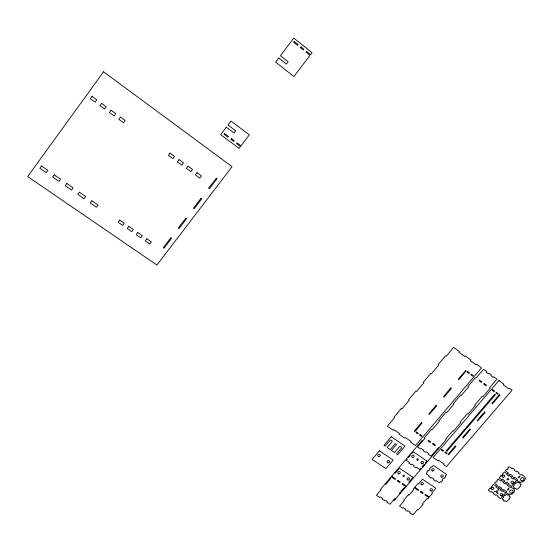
<?xml version="1.0" encoding="UTF-8"?>
<svg xmlns="http://www.w3.org/2000/svg" width="553" height="553" viewBox="0 0 553 553"><rect width="100%" height="100%" fill="white"/><g stroke="black" fill="none" stroke-linecap="round" stroke-linejoin="round"><path stroke-width="0.83" d="M422.167 440.361L380.519 489.377L381.141 489.785L376.427 495.336L379.717 497.486L380.222 496.891L382.579 498.433L382.068 499.027L384.418 500.562L384.929 499.967L387.273 501.502L386.761 502.096L390.024 504.232L394.731 498.723L395.347 499.131M394.019 500.686L446.174 439.656L445.566 439.234L452.824 430.732L453.432 431.16L460.725 422.637L460.11 422.209L467.423 413.644L468.038 414.079L475.373 405.487L474.764 405.052L482.133 396.432L482.741 396.867L490.138 388.213L489.529 387.777L496.953 379.088L493.732 376.738L493.2 377.367L490.891 375.674L491.423 375.045L489.108 373.351L488.575 373.98L486.253 372.287L486.792 371.657L483.55 369.286L476.112 378.038L475.497 377.588L468.087 386.312L468.702 386.754L461.32 395.443L460.704 395.001L453.349 403.655L453.965 404.098L446.637 412.718L446.022 412.282L438.723 420.874L439.338 421.31L432.066 429.868L431.444 429.439L424.199 437.976L424.815 438.398L417.591 446.893L420.868 449.133L421.386 448.524L423.722 450.121L423.204 450.73L425.54 452.326L426.059 451.718L428.395 453.315L427.877 453.923L431.119 456.142L438.329 447.702L438.937 448.124M385.247 483.82L385.87 484.228L390.605 478.656L389.983 478.241M400.068 493.608L399.453 493.207L404.181 487.67L404.796 488.078M394.731 472.649L395.354 473.064L399.466 468.225L413.029 477.315L408.916 482.126L409.531 482.534M408.135 456.882L408.75 457.296L410.305 455.472L409.683 455.057M422.907 466.884L422.298 466.469L423.847 464.658L424.455 465.073M406.586 458.707L407.202 459.121L406.172 460.338L409.448 462.55L408.93 463.158L411.273 464.734L411.791 464.133L414.128 465.709L413.616 466.317L415.953 467.893L416.464 467.292L419.72 469.483L420.75 468.28L421.358 468.688M411.238 453.225L411.854 453.647L413.409 451.822L426.944 461.029L425.395 462.84L426.004 463.255M446.402 450.882L447.018 451.096A1.168 1.023 -25.9 0 0 447.336 450.826L495.129 395.056A1.141 1.009 -31.1 0 0 495.37 394.635L494.776 394.289A1.182 1.044 -31.1 0 0 494.451 394.565L446.658 450.356A1.127 0.988 -25.9 0 0 446.423 450.764L446.402 450.882M494.458 491.437L495.135 491.334L494.458 491.437M498.149 489.882L498.827 489.792L498.149 489.882M497.375 493.428L498.053 493.366L497.375 493.428M514.484 490.718C514.007 494.797 508.366 495.944 506.168 492.225L506.686 491.638L503.866 489.695L503.354 490.283L501.142 488.762L501.654 488.168L499.559 486.723L499.041 487.311L496.822 485.783L497.341 485.195L494.472 483.218L495.751 481.76L496.331 482.161L497.403 480.937L496.815 480.536L498.094 479.071L500.956 481.055L501.474 480.467L503.693 482.002L503.175 482.589L505.269 484.041L505.788 483.453L508 484.981L507.481 485.569L510.295 487.518L510.813 486.93L513.737 488.956L514.484 490.718M525.35 478.359C524.866 482.444 519.212 483.619 517.02 479.852L517.539 479.264L514.725 477.301L514.207 477.896L512.002 476.354L512.52 475.767L510.426 474.301L509.907 474.896L507.689 473.354L508.207 472.76L505.345 470.762L506.631 469.297L507.212 469.704L508.29 468.474L507.702 468.066L508.988 466.594L511.843 468.598L512.368 468.004L514.58 469.552L514.062 470.147L516.149 471.612L516.675 471.018L518.88 472.566L518.361 473.161L521.168 475.124L521.686 474.536L524.603 476.575L525.35 478.359M103.549 71.793L27.65 176.552L156.9 265.032L232.08 166.667L103.549 71.793M41.447 165.955L39.83 168.188L46.224 172.605L47.848 170.372L41.447 165.955M91.998 96.388L90.326 98.69L95.109 102.16L96.782 99.865L91.998 96.388M101.552 103.335L99.879 105.623L104.635 109.072L106.3 106.791L101.552 103.335M54.215 174.776L52.59 177.001L58.936 181.377L60.56 179.165L54.215 174.776M111.042 110.234L109.376 112.515L114.098 115.936L115.764 113.662L111.042 110.234M66.872 183.527L65.254 185.739L71.537 190.08L73.162 187.875L66.872 183.527M120.471 117.084L118.805 119.358L123.499 122.759L125.165 120.499L120.471 117.084M79.425 192.202L77.8 194.4L84.035 198.7L85.66 196.515L79.425 192.202M91.867 200.801L90.25 202.986L96.429 207.257L98.047 205.08L91.867 200.801M119.745 220.08L118.135 222.237L122.683 225.375L124.301 223.225L119.745 220.08M169.985 153.077L168.326 155.289L172.861 158.58L174.52 156.375L169.985 153.077M128.835 226.364L127.225 228.507L131.745 231.631L133.363 229.488L128.835 226.364M179.041 159.658L177.382 161.863L181.882 165.133L183.541 162.928L179.041 159.658M137.87 232.606L136.252 234.742L140.752 237.845L142.363 235.716L137.87 232.606M188.034 166.197L186.375 168.388L190.854 171.637L192.513 169.446L188.034 166.197M226.295 127.238L220.682 134.649L239.055 148.37L240.458 146.538L236.504 143.58L237.064 142.847L241.018 145.805L249.362 134.863L231.002 121.017L227.981 125.013L235.689 130.812L234.009 133.031L226.295 127.238M278.719 57.996L275.615 62.095L293.899 76.494L310.012 55.369L306.086 52.231L306.666 51.464L310.592 54.609L312.044 52.708L293.802 38.081L280.454 55.708L288.127 61.777L286.392 64.058L278.719 57.996M224.525 133.467L223.965 134.206L227.96 137.192L228.52 136.453L224.525 133.467M294.217 41.503L293.636 42.27L297.597 45.436L298.178 44.675L294.217 41.503M146.842 238.813L145.232 240.935L149.697 244.018L151.315 241.896L146.842 238.813M196.972 172.695L195.32 174.879L199.764 178.107L201.423 175.923L196.972 172.695M231.375 138.589L230.808 139.328L233.656 141.457L234.223 140.718L231.375 138.589M301.012 46.943L300.431 47.71L303.258 49.97L303.839 49.21L301.012 46.943M170.801 237.831L163.329 247.633L164.075 248.152L171.554 238.357L170.801 237.831M185.849 218.11L178.315 227.995L179.061 228.52L186.596 218.642L185.849 218.11M201.016 198.23L193.419 208.191L194.165 208.723L201.769 198.769L201.016 198.23M216.313 178.184L208.647 188.227L209.393 188.767L217.059 178.73L216.313 178.184M401.278 408.515L394.006 417.19L394.635 417.619L387.383 426.259L393.231 430.248L393.75 429.633L399.57 433.607L399.052 434.229L404.844 438.183L405.363 437.568L411.135 441.515L410.609 442.124L415.58 445.524L481.552 367.828L476.631 364.227L476.092 364.862L470.375 360.68L470.914 360.044L465.17 355.842L464.631 356.485L458.866 352.261L459.405 351.625L453.612 347.388L446.14 356.277L445.511 355.828L438.073 364.69L438.702 365.139L431.292 373.966L430.663 373.517L423.273 382.317L423.902 382.766L416.547 391.524L415.918 391.082L408.584 399.819L409.213 400.254L401.913 408.957L401.278 408.515M379.365 450.819L372.148 459.384L385.946 468.585L393.148 460.082L379.365 450.819M391.234 436.732L383.976 445.352L385.192 446.174L389.858 440.644A1.293 1.147 -22.4 0 1 391.648 440.347A1.293 1.147 -22.4 0 1 391.814 441.971L387.155 447.501L390.252 449.589L394.911 444.073A0.823 0.733 -22.6 0 1 396.059 443.886A0.823 0.733 -22.6 0 1 396.162 444.923L391.503 450.439L394.593 452.52L399.252 447.018A1.286 1.141 -22.9 0 1 401.036 446.72A1.286 1.141 -22.9 0 1 401.202 448.338L396.542 453.84L397.752 454.649L404.996 446.098L391.234 436.732M421.531 422.568L414.273 431.14L414.895 431.568L422.153 422.997L421.531 422.568M436.13 405.314L428.817 413.955L429.439 414.391L436.752 405.757L436.13 405.314M450.833 387.943L443.465 396.646L444.087 397.089L451.455 388.386L450.833 387.943M465.647 370.441L458.223 379.206L458.845 379.655L466.262 370.89L465.647 370.441M416.457 432.052L415.939 432.667L417.798 433.946L418.324 433.331L416.457 432.052M467.707 371.54L467.174 372.169L469.02 373.51L469.559 372.881L467.707 371.54M420.183 434.617L419.665 435.232L421.517 436.511L422.043 435.895L420.183 434.617M471.405 374.222L470.873 374.851L472.718 376.192L473.25 375.563L471.405 374.222M392.284 476.679L391.766 477.28L395.049 479.465L395.561 478.863L392.284 476.679M428.402 440.271L427.884 440.886L430.22 442.497L430.739 441.882L428.402 440.271M479.562 380.146L479.029 380.775L481.352 382.462L481.884 381.833L479.562 380.146M397.911 480.426L397.4 481.027L399.743 482.589L400.254 481.988L397.911 480.426M433.075 443.492L432.557 444.1L434.886 445.704L435.405 445.096L433.075 443.492M484.207 383.512L483.668 384.141L485.983 385.821L486.516 385.192L484.207 383.512M402.598 483.543L402.086 484.145L405.342 486.308L405.854 485.714L402.598 483.543M498.917 380.526L433.11 457.497L437.99 460.836L438.508 460.227L444.135 464.071L443.617 464.679L446.416 466.594L512.106 390.176L509.327 388.144L508.795 388.766L503.223 384.694L503.762 384.065L498.917 380.526M441.702 449.43L441.176 450.038L443.008 451.296L443.527 450.688L441.702 449.43M492.764 389.734L492.232 390.356L494.05 391.669L494.582 391.047L492.764 389.734M428.112 470.403L426.563 472.207L427.179 472.621L426.149 473.824L429.37 476.002L428.858 476.603L431.167 478.158L431.679 477.564L433.987 479.119L433.469 479.714L435.771 481.269L436.289 480.668L439.49 482.831L440.513 481.635L441.121 482.043L442.663 480.253L442.061 479.845L443.603 478.055L444.204 478.463L445.753 476.672L445.151 476.257L446.693 474.467L433.365 465.398L431.817 467.202L431.209 466.787L429.66 468.598L430.269 469.013L428.72 470.817L428.112 470.403M408.363 494.735L403.642 500.244L404.25 500.645L399.543 506.14L402.784 508.262L403.289 507.675L405.605 509.195L405.1 509.783L407.409 511.297L407.914 510.709L410.222 512.223L409.718 512.811L412.925 514.919L417.626 509.465L418.234 509.866L422.941 504.398L422.34 503.997L427.061 498.516L427.663 498.917L432.398 493.421L431.789 493.02L435.895 488.258L422.554 479.285L418.441 484.082L417.833 483.675L413.091 489.211L413.699 489.619L408.971 495.142L408.363 494.735M445.352 451.946L444.833 452.554L446.651 453.806L447.177 453.204L445.352 451.946M496.394 392.367L495.861 392.989L497.672 394.303L498.205 393.681L496.394 392.367M415.372 487.663L414.861 488.258L418.096 490.414L418.607 489.82L415.372 487.663M455.292 445.981L448.068 454.407L448.677 454.822L455.9 446.402L455.292 445.981M469.822 429.045L462.55 437.527L463.151 437.955L470.43 429.467L469.822 429.045M484.456 411.985L477.128 420.529L477.73 420.957L485.064 412.414L484.456 411.985M499.2 394.794L491.817 403.407L492.419 403.835L499.801 395.229L499.2 394.794M420.916 491.361L420.404 491.956L422.713 493.497L423.225 492.903L420.916 491.361M425.527 494.437L425.015 495.032L428.222 497.168L428.734 496.573L425.527 494.437M490.221 488.092L488.285 490.304L491.182 492.288L491.7 491.7L493.864 493.186L493.345 493.774L495.502 495.253L496.02 494.665L498.17 496.138L497.659 496.725L500.534 498.695L502.463 496.497L501.882 496.103L503.168 494.638L503.748 495.032L505.684 492.834L502.808 490.85L502.29 491.437L500.14 489.958L500.652 489.37L498.495 487.884L497.983 488.472L495.82 486.986L496.338 486.398L493.442 484.4L491.506 486.619L492.094 487.02L490.801 488.493L490.221 488.092M501.066 475.663L499.131 477.889L502.02 479.893L502.539 479.299L504.695 480.799L504.177 481.387L506.334 482.88L506.852 482.292L509.002 483.785L508.484 484.373L511.359 486.364L513.295 484.151L512.714 483.751L514.007 482.278L514.587 482.679L516.53 480.467L513.661 478.469L513.143 479.057L510.993 477.564L511.511 476.969L509.361 475.469L508.843 476.064L506.686 474.557L507.205 473.962L504.308 471.951L502.366 474.177L502.954 474.585L501.654 476.071L501.066 475.663M508.47 488.589L507.405 489.806L507.986 490.207L509.05 488.99L508.47 488.589M519.336 476.202L518.265 477.426L518.845 477.827L519.917 476.603L519.336 476.202M504.357 495.405L503.016 496.926L503.596 497.327L502.207 498.91L503.61 499.871L503.099 500.451L504.35 501.315L504.868 500.728L506.265 501.689L509.562 498.986L508.988 498.585L510.378 497.009L508.981 496.048L509.493 495.46L508.242 494.596L507.723 495.184L506.327 494.216L504.937 495.799L504.357 495.405M515.196 483.052L513.848 484.587L514.428 484.988L513.032 486.578L514.428 487.546L513.917 488.133L515.168 489.004L515.679 488.417L517.076 489.384L520.394 486.668L519.82 486.267L521.216 484.677L519.82 483.709L520.338 483.122L519.087 482.244L518.569 482.838L517.173 481.863L515.769 483.453L515.196 483.052M422.022 463.739A1.279 1.12 -23.9 0 0 423.384 462.08A1.279 1.12 -23.9 0 0 421.241 461.969A1.279 1.12 -23.9 0 0 422.022 463.739M412.704 457.476A1.279 1.127 -23.5 0 0 414.183 455.886A1.279 1.127 -23.5 0 0 412.061 455.631A1.279 1.127 -23.5 0 0 412.704 457.476M417.432 460.2A0.816 0.719 -23.7 0 0 418.372 459.184A0.816 0.719 -23.7 0 0 417.017 459.025A0.816 0.719 -23.7 0 0 417.432 460.2M501.239 495.682A1.251 1.071 -27.5 0 0 502.477 493.995A1.251 1.071 -27.5 0 0 500.382 494.036A1.251 1.071 -27.5 0 0 501.239 495.682M492.405 489.675A1.251 1.078 -27.2 0 0 493.767 488.05A1.251 1.078 -27.2 0 0 491.686 487.953A1.251 1.078 -27.2 0 0 492.405 489.675M512.071 483.322A1.251 1.071 -28.4 0 0 513.315 481.628A1.251 1.071 -28.4 0 0 511.221 481.67A1.251 1.071 -28.4 0 0 512.071 483.322M503.341 477.26A1.258 1.078 -28.2 0 0 504.585 475.559A1.258 1.078 -28.2 0 0 502.483 475.594A1.258 1.078 -28.2 0 0 503.341 477.26M507.758 479.893A0.802 0.691 -28.3 0 0 508.56 478.808A0.802 0.691 -28.3 0 0 507.219 478.829A0.802 0.691 -28.3 0 0 507.758 479.893M496.864 492.281A0.802 0.684 -27.4 0 0 497.735 491.244A0.802 0.684 -27.4 0 0 496.407 491.182A0.802 0.684 -27.4 0 0 496.864 492.281M522.08 480.806A1.763 1.507 -29 0 0 523.836 478.421A1.763 1.507 -29 0 0 520.898 478.476A1.763 1.507 -29 0 0 522.08 480.806M511.228 493.158A1.756 1.5 -28.1 0 0 512.977 490.788A1.756 1.5 -28.1 0 0 510.039 490.843A1.756 1.5 -28.1 0 0 511.228 493.158M403.524 476.52A0.816 0.712 -22.4 0 0 404.464 475.511A0.816 0.712 -22.4 0 0 403.109 475.352A0.816 0.712 -22.4 0 0 403.524 476.52M398.796 473.831A1.279 1.12 -22.1 0 0 400.261 472.248A1.279 1.12 -22.1 0 0 398.139 472.006A1.279 1.12 -22.1 0 0 398.796 473.831M408.045 480.004A1.272 1.113 -22.6 0 0 409.51 478.435A1.272 1.113 -22.6 0 0 407.395 478.193A1.272 1.113 -22.6 0 0 408.045 480.004M388.123 462.806A1.286 1.134 -21.7 0 0 389.595 461.216A1.286 1.134 -21.7 0 0 387.453 460.96A1.286 1.134 -21.7 0 0 388.123 462.806M378.722 456.508A1.286 1.141 -21.2 0 0 380.194 454.912A1.286 1.141 -21.2 0 0 378.045 454.656A1.286 1.141 -21.2 0 0 378.722 456.508M432.723 470.99A1.272 1.113 -24.4 0 0 434.077 469.338A1.272 1.113 -24.4 0 0 431.941 469.234A1.272 1.113 -24.4 0 0 432.723 470.99M441.806 477.156A1.265 1.106 -24.8 0 0 443.167 475.511A1.265 1.106 -24.8 0 0 441.045 475.407A1.265 1.106 -24.8 0 0 441.806 477.156M430.939 490.926A1.265 1.099 -23.7 0 0 432.405 489.37A1.265 1.099 -23.7 0 0 430.317 489.135A1.265 1.099 -23.7 0 0 430.939 490.926M421.842 484.836A1.265 1.106 -23.3 0 0 423.308 483.274A1.265 1.106 -23.3 0 0 421.206 483.032A1.265 1.106 -23.3 0 0 421.842 484.836"/></g></svg>
